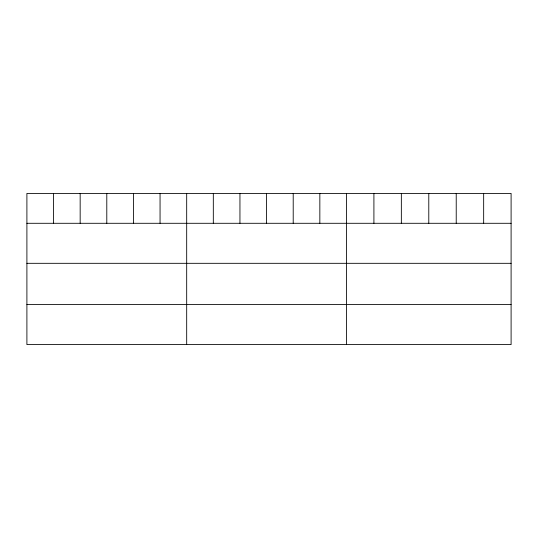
<?xml version="1.0" encoding="UTF-8"?>
<svg xmlns="http://www.w3.org/2000/svg" width="538" height="538" viewBox="0 0 538 538"><rect width="100%" height="100%" fill="white"/><g stroke="black" fill="none" stroke-linecap="round" stroke-linejoin="round"><path stroke-width="0.81" d="M511.1 223.29L511.1 344.589L26.9 344.589L26.9 193.411L511.1 193.411L511.1 223.29L26.9 223.29M26.9 263.317L511.1 263.317M26.9 304.562L511.1 304.562M483.662 193.411L483.662 223.29M456.224 193.411L456.224 223.29M428.786 193.411L428.786 223.29M401.348 193.411L401.348 223.29M373.91 193.411L373.91 223.29M346.472 193.411L346.472 344.589M319.841 193.411L319.841 223.29M293.21 193.411L293.21 223.29M266.579 193.411L266.579 223.29M239.948 193.411L239.948 223.29M213.317 193.411L213.317 223.29M186.686 193.411L186.686 344.589M160.055 193.411L160.055 223.29M133.424 193.411L133.424 223.29M106.793 193.411L106.793 223.29M80.162 193.411L80.162 223.29M53.531 193.411L53.531 223.29"/></g></svg>
